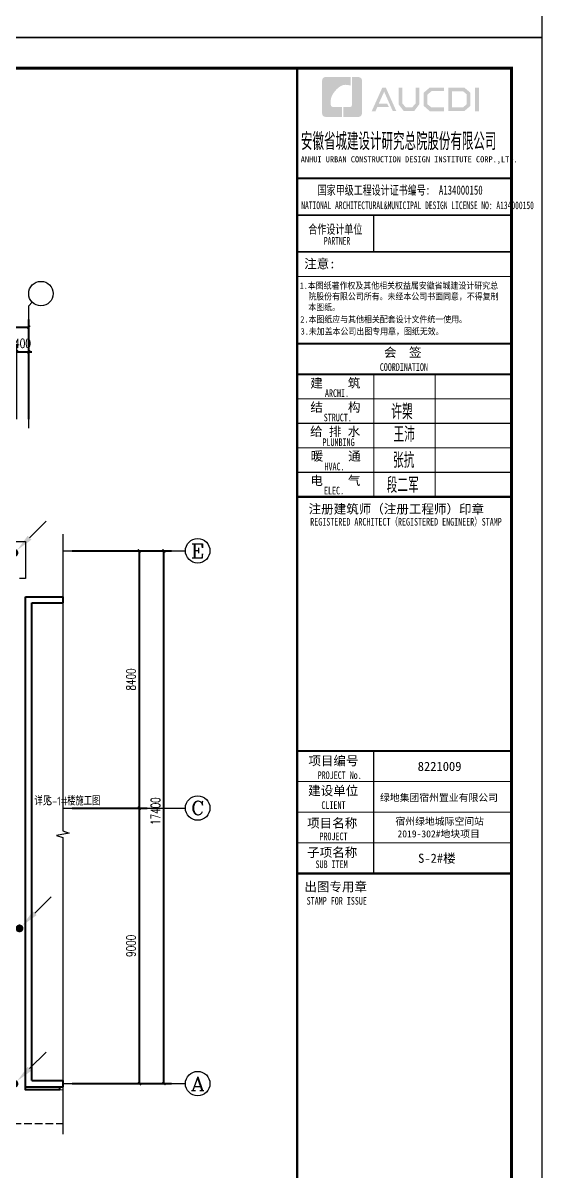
# Model space of a CAD drawing. Extents: x -24105 to 1725648, y 165513 to 982828.
# Drawn here: x 192690 to 209633, y 187896 to 225388 of the extents above; entities that cross this region are included whole.
import ezdxf
from ezdxf.enums import TextEntityAlignment as Align

# ---------------------------------------------------------------- set-up
doc = ezdxf.new("R2010")
doc.units = 0
doc.header["$LTSCALE"] = 1000
doc.header["$MEASUREMENT"] = 0
doc.linetypes.add('DASH', pattern=[0.35, 0.25, -0.1])
doc.layers.get('Defpoints').update_dxf_attribs({"color": 8})
for name, color, linetype in [('A-DI-S(箭头)', 8, 'Continuous'), ('AXIS', 8, 'Continuous'), ('AXIS_TEXT', 8, 'Continuous'), ('C-AXIS(轴号)', 8, 'Continuous'), ('C-AXIS-T(字)', 8, 'Continuous'), ('LWIRE', 4, 'Continuous'), ('PUB_TEXT', 8, 'Continuous'), ('卫生间', 8, 'Continuous'), ('图框', 140, 'Continuous'), ('图签文字', 147, 'Continuous'), ('平面线脚', 8, 'Continuous')]:
    doc.layers.add(name, color=color, linetype=linetype)
for name, color, linetype, lineweight in [('WALL', 8, 'Continuous', 40), ('图签', 147, 'Continuous', 18), ('平面-看线', 8, 'Continuous', 15)]:
    doc.layers.add(name, color=color, linetype=linetype, lineweight=lineweight)
doc.styles.add('_TCH_AXIS', font='COMPLEX', dxfattribs={"bigfont": 'GBCBIG'})
doc.styles.add('_TCH_DIM_T3', font='SIMPLEX', dxfattribs={"width": 0.705882, "bigfont": 'GBCBIG'})
doc.styles.add('COMPLEX', font='COMPLEX')
doc.styles.add('HT', font='simhei.ttf')
doc.styles.get("Standard").update_dxf_attribs({"font": 'gbenor.shx', "bigfont": 'gbcbig.shx'})
doc.styles.add('宋体', font='', dxfattribs={"height": 50})
doc.styles.add('建筑图签-1', font='simhei.ttf', dxfattribs={"width": 0.7})
doc.styles.add('建筑图签-2', font='TXT.shx', dxfattribs={"width": 0.5, "bigfont": 'HZTXT.shx'})
doc.styles.get('宋体').set_extended_font_data('SimSun')
doc.dimstyles.new('_TCH_ARCH&&100', dxfattribs={"dimtxt": 297.5, "dimasz": 100, "dimexe": 250, "dimexo": 300, "dimgap": 126.25, "dimtad": 1, "dimdec": 0, "dimzin": 0, "dimdsep": 46, "dimtxsty": '_TCH_DIM_T3', "dimblk": 'ARCHTICK', "dimcen": 0.09, "dimclrt": 7, "dimazin": 2, "dimtfac": 1, "dimtdec": 0, "dimtix": 1, "dimtmove": 2, "dimatfit": 3, "dimfxl": 1, "dimtolj": 1, "dimtzin": 0, "dimarcsym": 0})

# ---------------------------------------------------------------- blocks, each defined once
blk = doc.blocks.new('院标1')
h = blk.add_hatch(color=150)
h.dxf.hatch_style = 1
h.set_gradient(color1=(33, 113, 253), color2=(33, 113, 253), tint=1, name='INVCURVED')
edge = h.paths.add_edge_path()
edge.add_spline(control_points=[(116373, 648379), (116379, 648379), (116382, 648379), (116391, 648379), (116391, 648379), (116391, 648379), (116616, 648379), (116616, 648379), (116616, 648379), (116616, 648379), (116616, 648054), (116616, 648054), (116616, 648054), (116616, 648054), (116108, 648054), (116108, 648054), (116108, 648054), (116028, 648054), (115963, 648111), (115963, 648199), (115963, 648199), (115963, 648199), (115963, 649215), (115963, 649215), (115963, 649215), (115963, 649295), (116018, 649360), (116108, 649360), (116108, 649360), (116108, 649360), (116897, 649360), (116897, 649360), (116897, 649360), (116897, 649360), (116897, 649080), (116897, 649080), (116897, 649080), (116897, 649080), (116566, 649140), (116356, 648859), (116356, 648859), (116245, 648719), (116240, 648545), (116247, 648466), (116247, 648466), (116254, 648386), (116247, 648466), (116247, 648466), (116247, 648466), (116247, 648466), (116258, 648374), (116373, 648379)], knot_values=[0, 0, 0, 0, 0.071429, 0.071429, 0.071429, 0.107143, 0.142857, 0.142857, 0.142857, 0.178571, 0.214286, 0.214286, 0.214286, 0.25, 0.285714, 0.285714, 0.285714, 0.321429, 0.357143, 0.357143, 0.357143, 0.392857, 0.428571, 0.428571, 0.428571, 0.464286, 0.5, 0.5, 0.5, 0.535714, 0.571429, 0.571429, 0.571429, 0.607143, 0.642857, 0.642857, 0.642857, 0.678571, 0.714286, 0.714286, 0.714286, 0.75, 0.785714, 0.785714, 0.785714, 0.821429, 0.857143, 0.857143, 0.857143, 0.928571, 1, 1, 1, 1], degree=3, periodic=0)
h = blk.add_hatch(color=150)
h.dxf.hatch_style = 1
h.set_gradient(color1=(33, 113, 253), color2=(33, 113, 253), tint=1, name='INVCURVED')
edge = h.paths.add_edge_path()
edge.add_spline(control_points=[(117268, 649215), (117268, 649215), (117268, 648199), (117268, 648199), (117268, 648199), (117268, 648114), (117212, 648054), (117123, 648054), (117123, 648054), (117123, 648054), (116663, 648054), (116663, 648054), (116663, 648054), (116663, 648054), (116663, 648379), (116663, 648379), (116663, 648379), (116663, 648379), (116865, 648379), (116865, 648379), (116865, 648379), (116907, 648379), (116941, 648413), (116941, 648455), (116941, 648455), (116941, 648455), (116941, 649360), (116941, 649360), (116941, 649360), (116941, 649360), (117123, 649360), (117123, 649360), (117123, 649360), (117204, 649360), (117268, 649306), (117268, 649215)], knot_values=[0, 0, 0, 0, 0.1, 0.1, 0.1, 0.15, 0.2, 0.2, 0.2, 0.25, 0.3, 0.3, 0.3, 0.35, 0.4, 0.4, 0.4, 0.45, 0.5, 0.5, 0.5, 0.55, 0.6, 0.6, 0.6, 0.65, 0.7, 0.7, 0.7, 0.75, 0.8, 0.8, 0.8, 0.9, 1, 1, 1, 1], degree=3, periodic=0)
blk = doc.blocks.new('tq123')
at = {"layer": '图框'}
h = blk.add_hatch(color=256, dxfattribs=at)
h.paths.add_polyline_path([(-1187, 56758), (-1061, 56758), (-1061, 55988), (-1187, 55988)])
h.paths.add_polyline_path([(-1939, 56642), (-1939, 56116), (-1579, 56116), (-1455, 56223), (-1455, 56541), (-1575, 56642)], flags=16)
h.paths.add_polyline_path([(-2057, 56760), (-2057, 55998), (-1535, 55998), (-1337, 56168), (-1337, 56596), (-1532, 56760)])
h.paths.add_polyline_path([(-2200, 56764), (-2200, 56648), (-2607, 56648), (-2740, 56537), (-2740, 56218), (-2607, 56115), (-2198, 56115), (-2198, 55993), (-2662, 55993), (-2864, 56168), (-2864, 56596), (-2666, 56764)])
h.paths.add_polyline_path([(-3683, 56762), (-3563, 56762), (-3563, 56251), (-3449, 56120), (-3238, 56120), (-3124, 56251), (-3124, 56762), (-3010, 56762), (-3010, 56214), (-3174, 55997), (-3512, 55997), (-3683, 56216)])
h.paths.add_polyline_path([(-4215, 56760), (-4098, 56760), (-3756, 55996), (-3872, 55996), (-4153, 56630), (-4328, 56242), (-4057, 56242), (-3996, 56127), (-4377, 56127), (-4436, 55994), (-4559, 55994)])
for p, q in [((-6995, 53800), (5, 53800)), ((-6995, 53800), (5, 53800)), ((-6995, 52600), (5, 52600))]:
    blk.add_line(p, q, dxfattribs=at)
for points, const_width in [([(-6995, 0), (-6995, 57400)], 70), ([(-6995, 53800), (5, 53800)], 60), ([(-6995, 52600), (5, 52600)], 60), ([(-6995, 52600), (5, 52600)], 60), ([(-4495, 52600), (-4495, 51400)], 35), ([(-6995, 51400), (5, 51400)], 60), ([(-6995, 51400), (5, 51400)], 60), ([(-6995, 50599), (5, 50599)], 35), ([(-6987, 48400), (13, 48400)], 60), ([(-6987, 47400), (13, 47400)], 70), ([(-6987, 47400), (13, 47400)], 70), ([(-4487, 47400), (-4487, 43400)], 35), ([(-2487, 47400), (-2487, 43400)], 35), ([(-6987, 46600), (13, 46600)], 35), ([(-6987, 45800), (13, 45800)], 35), ([(-6987, 45000), (13, 45000)], 35), ([(-6987, 44200), (13, 44200)], 35), ([(-6987, 43400), (13, 43400)], 70), ([(-6995, 35100), (5, 35100)], 70), ([(-6995, 35100), (5, 35100)], 70), ([(-4495, 31100), (-4495, 35100)], 35), ([(-6995, 34100), (5, 34100)], 35), ([(-6995, 33100), (5, 33100)], 35), ([(-6995, 32100), (5, 32100)], 35), ([(5, 31100), (-6995, 31100)], 70)]:
    blk.add_lwpolyline(points, dxfattribs=dict(at, const_width=const_width))
blk.add_blockref('院标1', (-122144, -592249))
for s, height, style, width, p in [('ANHUI URBAN CONSTRUCTION DESIGN INSTITUTE CORP.,LTD.', 200, '建筑图签-1', 0.91, (-6877, 54322)), ('NATIONAL ARCHITECTURAL&MUNICIPAL DESIGN LICENSE NO: A134000150', 250, '建筑图签-1', 0.6, (-6858, 52795)), ('PARTNER', 250, '建筑图签-1', 0.6, (-6120, 51634)), ('1.本图纸著作权及其他相关权益属安徽省城建设计研究总', 210, 'HT', 0.88, (-6909, 50193)), ('院股份有限公司所有。未经本公司书面同意，不得复制', 210, 'HT', 0.88, (-6630, 49839)), ('本图纸。', 210, 'HT', 0.88, (-6630, 49489)), (' 2.本图纸应与其他相关配套设计文件统一使用。 ', 210, 'HT', 0.88, (-7020, 49092)), ('3.未加盖本公司出图专用章，图纸无效。', 210, 'HT', 0.88, (-6877, 48698)), ('COORDINATION', 250, '建筑图签-1', 0.7, (-4295, 47513)), ('ARCHI.', 250, '建筑图签-1', 0.7, (-6086, 46662)), ('STRUCT.', 250, '建筑图签-1', 0.7, (-6125, 45865)), ('PLUMBING', 250, '建筑图签-1', 0.7, (-6166, 45058)), ('HVAC.', 250, '建筑图签-1', 0.7, (-6101, 44265)), ('ELEC.', 250, '建筑图签-1', 0.7, (-6117, 43480)), ('REGISTERED ARCHITECT（REGISTERED ENGINEER）STAMP', 250, '建筑图签-1', 0.7, (-6566, 42459)), ('PROJECT No.', 250, '建筑图签-1', 0.7, (-6325, 34185, -1799)), ('CLIENT', 250, '建筑图签-1', 0.7, (-6201, 33206)), ('PROJECT', 250, '建筑图签-1', 0.7, (-6266, 32187)), ('SUB ITEM', 250, '建筑图签-1', 0.7, (-6393, 31276)), ('STAMP FOR ISSUE', 250, '建筑图签-1', 0.7, (-6682, 30081))]:
    blk.add_text(s, height=height, dxfattribs=dict(at, style=style, width=width)).set_placement(p)
at = {"layer": '图签', "color": 2, "style": '宋体'}
for s, height, p in [('8221009', 300, (-3058, 34448)), ('绿地集团宿州置业有限公司', 229.34, (-4290, 33462)), ('宿州绿地城际空间站', 229.3, (-3785, 32688)), ('2019-302#地块项目', 229.34, (-3718, 32279)), ('S-2#楼', 300, (-3046, 31448))]:
    blk.add_text(s, height=height, dxfattribs=at).set_placement(p)
at = {"layer": '图签文字', "color": 7, "style": '建筑图签-1'}
for s, height, width, p in [('安徽省城建设计研究总院股份有限公司', 500, 0.55, (-6867, 54777)), ('国家甲级工程设计证书编号:  A134000150', 300, 0.7, (-6323, 53267)), ('合作设计单位', 300, 0.7, (-6630, 51990))]:
    blk.add_text(s, height=height, dxfattribs=dict(at, width=width)).set_placement(p)
for s, p in [('注意:', (-6764, 50863)), ('会  签', (-4160, 47968)), ('建    筑', (-6565, 46967)), ('结    构', (-6561, 46179)), ('给 排 水', (-6570, 45385)), ('暖    通', (-6552, 44582)), ('电    气', (-6562, 43782)), ('注册建筑师（注册工程师）印章', (-6620, 42854)), ('项目编号', (-6627, 34632)), ('建设单位', (-6635, 33655)), ('项目名称', (-6668, 32597)), ('子项名称', (-6668, 31640)), ('出图专用章', (-6759, 30518))]:
    blk.add_text(s, height=300, dxfattribs=at).set_placement(p)
at = {"layer": '图签文字', "color": 1, "style": '建筑图签-2', "width": 0.7}
for s, p in [('许槊', (-3921, 45928)), ('王沛', (-3849, 45187)), ('张抗', (-3866, 44346)), ('段二军', (-4074, 43532))]:
    blk.add_text(s, height=500, dxfattribs=at).set_placement(p)
blk = doc.blocks.new('_ArchTick')
at = {"color": 0, "linetype": 'ByBlock', "const_width": 0.4}
blk.add_lwpolyline([(-0.5, -0.5), (0.5, 0.5)], dxfattribs=at)
blk = doc.blocks.new('*D81')
at = {"layer": 'AXIS', "color": 0, "lineweight": -2, "transparency": 16777216}
for p, q in [((1540723, 1154956), (1543973, 1154956)), ((1543723, 1137556), (1543723, 1154956)), ((1540723, 1137556), (1543973, 1137556))]:
    blk.add_line(p, q, dxfattribs=at)
at = {"layer": 'Defpoints', "color": 0, "transparency": 16777216}
for p in [(1540423, 1154956), (1543723, 1154956), (1540423, 1137556)]:
    blk.add_point(p, dxfattribs=at)
at = {"layer": 'AXIS', "color": 0, "lineweight": -2, "transparency": 16777216, "xscale": 100, "yscale": 100, "zscale": 100}
for p, rotation in [((1543723, 1154956), 90), ((1543723, 1137556), 270)]:
    blk.add_blockref('_ArchTick', p, dxfattribs=dict(at, rotation=rotation))
at = {"layer": 'AXIS', "color": 7, "transparency": 16777216, "insert": (1543448, 1146456), "char_height": 297.5, "attachment_point": 5, "rotation": 90, "style": '_TCH_DIM_T3'}
blk.add_mtext('\\A1;17400', dxfattribs=at)
blk = doc.blocks.new('*D80')
at = {"layer": 'AXIS', "color": 0, "lineweight": -2, "transparency": 16777216}
for p, q in [((1540723, 1154956), (1543173, 1154956)), ((1542923, 1146556), (1542923, 1154956)), ((1540723, 1146556), (1543173, 1146556))]:
    blk.add_line(p, q, dxfattribs=at)
at = {"layer": 'Defpoints', "color": 0, "transparency": 16777216}
for p in [(1540423, 1154956), (1542923, 1154956), (1540423, 1146556)]:
    blk.add_point(p, dxfattribs=at)
at = {"layer": 'AXIS', "color": 0, "lineweight": -2, "transparency": 16777216, "xscale": 100, "yscale": 100, "zscale": 100}
for p, rotation in [((1542923, 1154956), 90), ((1542923, 1146556), 270)]:
    blk.add_blockref('_ArchTick', p, dxfattribs=dict(at, rotation=rotation))
at = {"layer": 'AXIS', "color": 7, "transparency": 16777216, "insert": (1542648, 1150756), "char_height": 297.5, "attachment_point": 5, "rotation": 90, "style": '_TCH_DIM_T3'}
blk.add_mtext('\\A1;8400', dxfattribs=at)
blk = doc.blocks.new('*D79')
at = {"layer": 'AXIS', "color": 0, "lineweight": -2, "transparency": 16777216}
for p, q in [((1540723, 1146556), (1543173, 1146556)), ((1542923, 1137556), (1542923, 1146556)), ((1540723, 1137556), (1543173, 1137556))]:
    blk.add_line(p, q, dxfattribs=at)
at = {"layer": 'Defpoints', "color": 0, "transparency": 16777216}
for p in [(1540423, 1146556), (1542923, 1146556), (1540423, 1137556)]:
    blk.add_point(p, dxfattribs=at)
at = {"layer": 'AXIS', "color": 0, "lineweight": -2, "transparency": 16777216, "xscale": 100, "yscale": 100, "zscale": 100}
for p, rotation in [((1542923, 1146556), 90), ((1542923, 1137556), 270)]:
    blk.add_blockref('_ArchTick', p, dxfattribs=dict(at, rotation=rotation))
at = {"layer": 'AXIS', "color": 7, "transparency": 16777216, "insert": (1542648, 1142056), "char_height": 297.5, "attachment_point": 5, "rotation": 90, "style": '_TCH_DIM_T3'}
blk.add_mtext('\\A1;9000', dxfattribs=at)
blk = doc.blocks.new('*D78')
at = {"layer": 'AXIS', "color": 0, "lineweight": -2, "transparency": 16777216}
for p, q in [((1484208, 1159256), (1484208, 1162506)), ((1484208, 1162256), (1539308, 1162256)), ((1539308, 1159256), (1539308, 1162506))]:
    blk.add_line(p, q, dxfattribs=at)
at = {"layer": 'Defpoints', "color": 0, "transparency": 16777216}
for p in [(1539308, 1162256), (1484208, 1158956), (1539308, 1158956)]:
    blk.add_point(p, dxfattribs=at)
at = {"layer": 'AXIS', "color": 0, "lineweight": -2, "transparency": 16777216, "xscale": 100, "yscale": 100, "zscale": 100, "rotation": 180}
blk.add_blockref('_ArchTick', (1484208, 1162256), dxfattribs=at)
at = {"layer": 'AXIS', "color": 0, "lineweight": -2, "transparency": 16777216, "xscale": 100, "yscale": 100, "zscale": 100}
blk.add_blockref('_ArchTick', (1539308, 1162256), dxfattribs=at)
at = {"layer": 'AXIS', "color": 7, "transparency": 16777216, "insert": (1511758, 1162531), "char_height": 297.5, "attachment_point": 5, "style": '_TCH_DIM_T3'}
blk.add_mtext('\\A1;55100', dxfattribs=at)
blk = doc.blocks.new('*D77')
at = {"layer": 'AXIS', "color": 0, "lineweight": -2, "transparency": 16777216}
for p, q in [((1538908, 1159256), (1538908, 1161706)), ((1539308, 1159256), (1539308, 1161706)), ((1538908, 1161456), (1538808, 1161456)), ((1538908, 1161456), (1539308, 1161456)), ((1539308, 1161456), (1539408, 1161456))]:
    blk.add_line(p, q, dxfattribs=at)
at = {"layer": 'Defpoints', "color": 0, "transparency": 16777216}
for p in [(1539308, 1161456), (1538908, 1158956), (1539308, 1158956)]:
    blk.add_point(p, dxfattribs=at)
at = {"layer": 'AXIS', "color": 0, "lineweight": -2, "transparency": 16777216, "xscale": 100, "yscale": 100, "zscale": 100}
blk.add_blockref('_ArchTick', (1538908, 1161456), dxfattribs=at)
at = {"layer": 'AXIS', "color": 0, "lineweight": -2, "transparency": 16777216, "xscale": 100, "yscale": 100, "zscale": 100, "rotation": 180}
blk.add_blockref('_ArchTick', (1539308, 1161456), dxfattribs=at)
at = {"layer": 'AXIS', "color": 7, "transparency": 16777216, "insert": (1539108, 1161731), "char_height": 297.5, "attachment_point": 5, "style": '_TCH_DIM_T3'}
blk.add_mtext('\\A1;400', dxfattribs=at)
blk = doc.blocks.new('_AXISO')
blk.add_circle((0, 0), 0.5)
at = {"layer": 'AXIS_TEXT', "style": 'COMPLEX', "width": 1.041667}
blk.add_attdef('A', text='', height=0.56, dxfattribs=at).set_placement((-0.25, -0.28), (0.25, -0.28), align=Align.FIT)
blk = doc.blocks.new('$TelecSys$00000078')
for p, q in [((1.15, 1.15), (0.55, 0.55)), ((0.104, 0.104), (0.104, 0.104)), ((-0.104, -0.104), (-0.104, -0.104))]:
    blk.add_line(p, q)
at = {"const_width": 0.142}
blk.add_lwpolyline([(-0.071, 0, 1), (0.071, 0, 1)], format="xyb", close=True, dxfattribs=at)
blk.add_solid([(0.62, 0.48), (0.48, 0.62), (0.1, 0.1)])
at = {"width": 0.8, "flags": 9}
blk.add_attdef('A', (0, 0), '', height=0.00002, dxfattribs=at)
blk = doc.blocks.new('ASDASFDAHHH')
at = {"layer": 'A-DI-S(箭头)', "color": 8}
blk.add_lwpolyline([(1540423.3, 1155497.7), (1540423.3, 1145815), (1540633.3, 1145738.5), (1540213.3, 1145664.5), (1540423.3, 1145590), (1540423.3, 1135907.2)], dxfattribs=at)
at = {"layer": 'C-AXIS(轴号)', "color": 8}
for p, q in [((1539425.1, 1163073.3), (1539307.9, 1162956.1)), ((1539307.9, 1158956.1), (1539307.9, 1162956.1)), ((1540423.3, 1154956.1), (1544423.3, 1154956.1)), ((1540423.3, 1146556.1), (1544423.3, 1146556.1)), ((1540423.3, 1137556.1), (1544423.3, 1137556.1))]:
    blk.add_line(p, q, dxfattribs=at)
at = {"layer": 'WALL', "color": 8}
for p, q in [((1539207.9, 1153456.1), (1540423.3, 1153456.1)), ((1539207.9, 1137456.1), (1539207.9, 1153456.1)), ((1539407.9, 1153256.1), (1540423.3, 1153256.1)), ((1539407.9, 1137656.1), (1539407.9, 1153256.1)), ((1540423.3, 1153456.1), (1540423.3, 1153256.1)), ((1539407.9, 1137656.1), (1540423.3, 1137656.1)), ((1540423.3, 1137656.1), (1540423.3, 1137456.1)), ((1539207.9, 1137456.1), (1540423.3, 1137456.1))]:
    blk.add_line(p, q, dxfattribs=at)
blk.add_lwpolyline([(1540307.9, 1137456.1), (1540307.9, 1137356.1), (1539207.9, 1137356.1), (1539207.9, 1137456.1)], dxfattribs=at)
at = {"layer": '卫生间', "color": 8, "linetype": 'DASH'}
blk.add_lwpolyline([(1538107.9, 1136256.1), (1540423.3, 1136256.1)], dxfattribs=at)
at = {"layer": '平面-看线', "color": 8}
blk.add_lwpolyline([(1540307.9, 1137356.1), (1540423.3, 1137356.1)], dxfattribs=at)
at = {"layer": '平面线脚', "color": 8}
blk.add_lwpolyline([(1538307.9, 1155056.1), (1538307.9, 1155256.1), (1539207.9, 1155256.1), (1539207.9, 1154056.1), (1539007.9, 1154056.1)], dxfattribs=at)
at = {"layer": 'C-AXIS(轴号)', "color": 8, "xscale": 800, "yscale": 800, "zscale": 800}
blk.add_blockref('_AXISO', (1539707.9, 1163356.1), dxfattribs=at)
at = {"layer": 'C-AXIS(轴号)', "color": 8}
ref = blk.add_blockref('_AXISO', (1544823.3, 1154956.1), dxfattribs=dict(at, xscale=800, yscale=800, zscale=800))
ref.add_attrib('A', 'E', dxfattribs={"layer": 'C-AXIS-T(字)', "height": 452.5, "style": '_TCH_AXIS', "width": 1.3125}).set_placement((1544597, 1154729.9), (1545049.6, 1154729.9), align=Align.FIT)
ref = blk.add_blockref('_AXISO', (1544823.3, 1146556.1), dxfattribs=dict(at, xscale=800, yscale=800, zscale=800))
ref.add_attrib('A', 'C', dxfattribs={"layer": 'C-AXIS-T(字)', "height": 452.5, "style": '_TCH_AXIS', "width": 1.4}).set_placement((1544597, 1146329.9), (1545049.6, 1146329.9), align=Align.FIT)
ref = blk.add_blockref('_AXISO', (1544823.3, 1137556.1), dxfattribs=dict(at, xscale=800, yscale=800, zscale=800))
ref.add_attrib('A', 'A', dxfattribs={"layer": 'C-AXIS-T(字)', "height": 452.5, "style": '_TCH_AXIS', "width": 1.166667}).set_placement((1544597, 1137329.9), (1545049.6, 1137329.9), align=Align.FIT)
at = {"layer": 'PUB_TEXT', "color": 8}
for s, height, p in [('详见', 270.07, (1539493.9, 1146643.6)), ('S-1#', 280, (1539887.1, 1146643.6)), ('楼施工图', 270.07, (1540563.7, 1146643.6))]:
    blk.add_text(s, height=height, dxfattribs=at).set_placement(p)
at = {"layer": 'AXIS', "color": 8}
for p1, p2, distance, picture, middle in [((1484207.9, 1158956.1), (1539307.9, 1158956.1), 3300, '*D78', (1511757.9, 1162531.1)), ((1538907.9, 1158956.1), (1539307.9, 1158956.1), 2500, '*D77', (1539107.9, 1161731.1)), ((1540423.3, 1146556.1), (1540423.3, 1154956.1), -2500, '*D80', (1542648.3, 1150756.1)), ((1540423.3, 1137556.1), (1540423.3, 1146556.1), -2500, '*D79', (1542648.3, 1142056.1))]:
    dim = blk.add_aligned_dim(p1=p1, p2=p2, distance=distance, dimstyle='_TCH_ARCH&&100', dxfattribs=at)
    dim.commit()
    dim.dimension.update_dxf_attribs({"geometry": picture, "text_midpoint": middle})
dim = blk.add_linear_dim(base=(1543723.3, 1154956.1), p1=(1540423.3, 1137556.1), p2=(1540423.3, 1154956.1), angle=90, dimstyle='_TCH_ARCH&&100', dxfattribs=at)
dim.commit()
dim.dimension.update_dxf_attribs({"geometry": '*D81', "text_midpoint": (1543448.3, 1146456.1), "dimtype": 129})

msp = doc.modelspace()

# ---------------------------------------------------------------- linework, layer by layer
at = {"layer": '图框'}
for points in [[(125533, 224913), (209633, 224913), (209633, 284313), (125533, 284313)], [(125533, 165513), (209633, 165513), (209633, 224913), (125533, 224913)]]:
    msp.add_lwpolyline(points, close=True, dxfattribs=at)
at = {"layer": '图框', "const_width": 100}
msp.add_lwpolyline([(128033, 166513), (208633, 166513), (208633, 223913), (128033, 223913)], close=True, dxfattribs=at)

# ---------------------------------------------------------------- block references
msp.add_blockref('tq123', (208633, 166513))
at = {"layer": 'LWIRE', "xscale": 900, "yscale": 900, "zscale": 900}
for p in [(192412, 208084), (192577, 195820), (192412, 190745)]:
    msp.add_blockref('$TelecSys$00000078', p, dxfattribs=at)
at = {"layer": 'WALL'}
msp.add_blockref('ASDASFDAHHH', (-1346431, -946806), dxfattribs=at)

doc.saveas('drawing.dxf')
